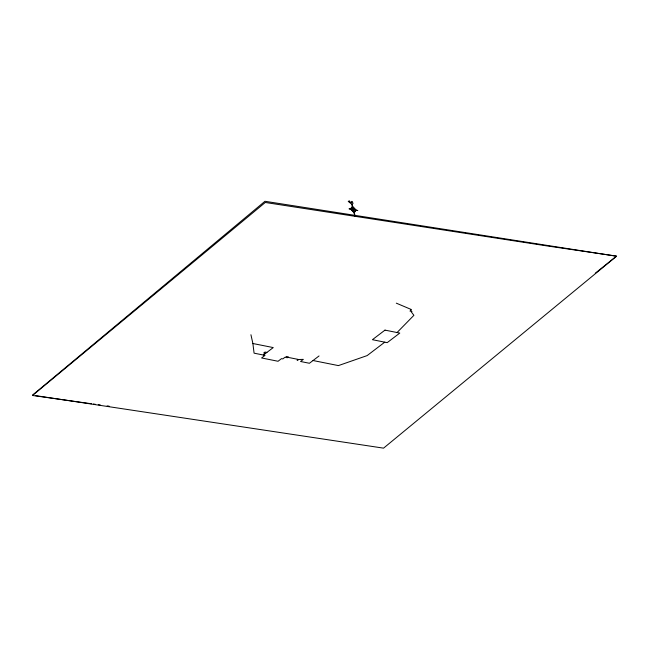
<?xml version="1.0" encoding="UTF-8"?>
<svg xmlns="http://www.w3.org/2000/svg" width="649" height="649" viewBox="0 0 649 649"><rect width="100%" height="100%" fill="white"/><g stroke="black" fill="none" stroke-linecap="round" stroke-linejoin="round"><path stroke-width="0.97" d="M355.149 216.198L354.24 212.685L356.017 210.227L357.802 210.576L355.944 209.927L352.626 206.447L352.066 204.289L353.064 203.413L352.172 201.417C350.784 200.801 352.594 203.754 350.598 202.48L349.324 200.849L348.229 201.409L351.79 204.24L352.35 206.39L350.565 208.848L349.024 208.824L350.638 209.148L353.965 212.629L354.873 216.149M397.066 332.531L413.9 315.317L411.344 311.966L411.977 311.479L409.973 311.082L411.288 310.084L410.582 309.938L411.206 309.468L396.296 303.156M32.45 395.152L264.97 201.287L616.55 256.241L383.551 448.151L35.452 395.606M595.271 273.229L616.509 256.104L547.123 245.939L265.271 202.472L32.531 395.476L91.452 403.759M263.453 355.044L273.245 347.58L252.883 343.516L250.936 334.738M319.048 355.952L309.435 363.27L300.552 361.493L303.343 359.368L298.71 359.505L297.704 360.268L297.055 360.138L298.061 359.376L287.856 357.331M384.768 342.161L367.147 355.587L338.413 365.598L313.045 360.528M107.15 405.901L109.105 406.16M93.415 404.027L95.379 404.295M98.324 404.7L100.287 404.976M266.893 352.423L264.979 352.042L263.681 353.032L265.595 353.413M286.047 356.439L288.407 356.918L287.304 357.753L284.952 357.283L282.81 358.913L281.488 358.646L278.048 361.266L261.588 357.972L265.027 355.36L254.083 353.17L252.883 343.516M352.456 206.804L350.914 208.921L353.113 209.359L352.456 206.804M355.668 210.154L354.127 212.272L353.47 209.716L355.668 210.154M384.987 330.114L372.421 339.695L387.21 342.648L399.776 333.075L384.987 330.122M355.587 209.854L353.389 209.416L352.732 206.861L355.587 209.854M353.194 209.659L350.995 209.221L353.851 212.215L353.194 209.659"/></g></svg>
